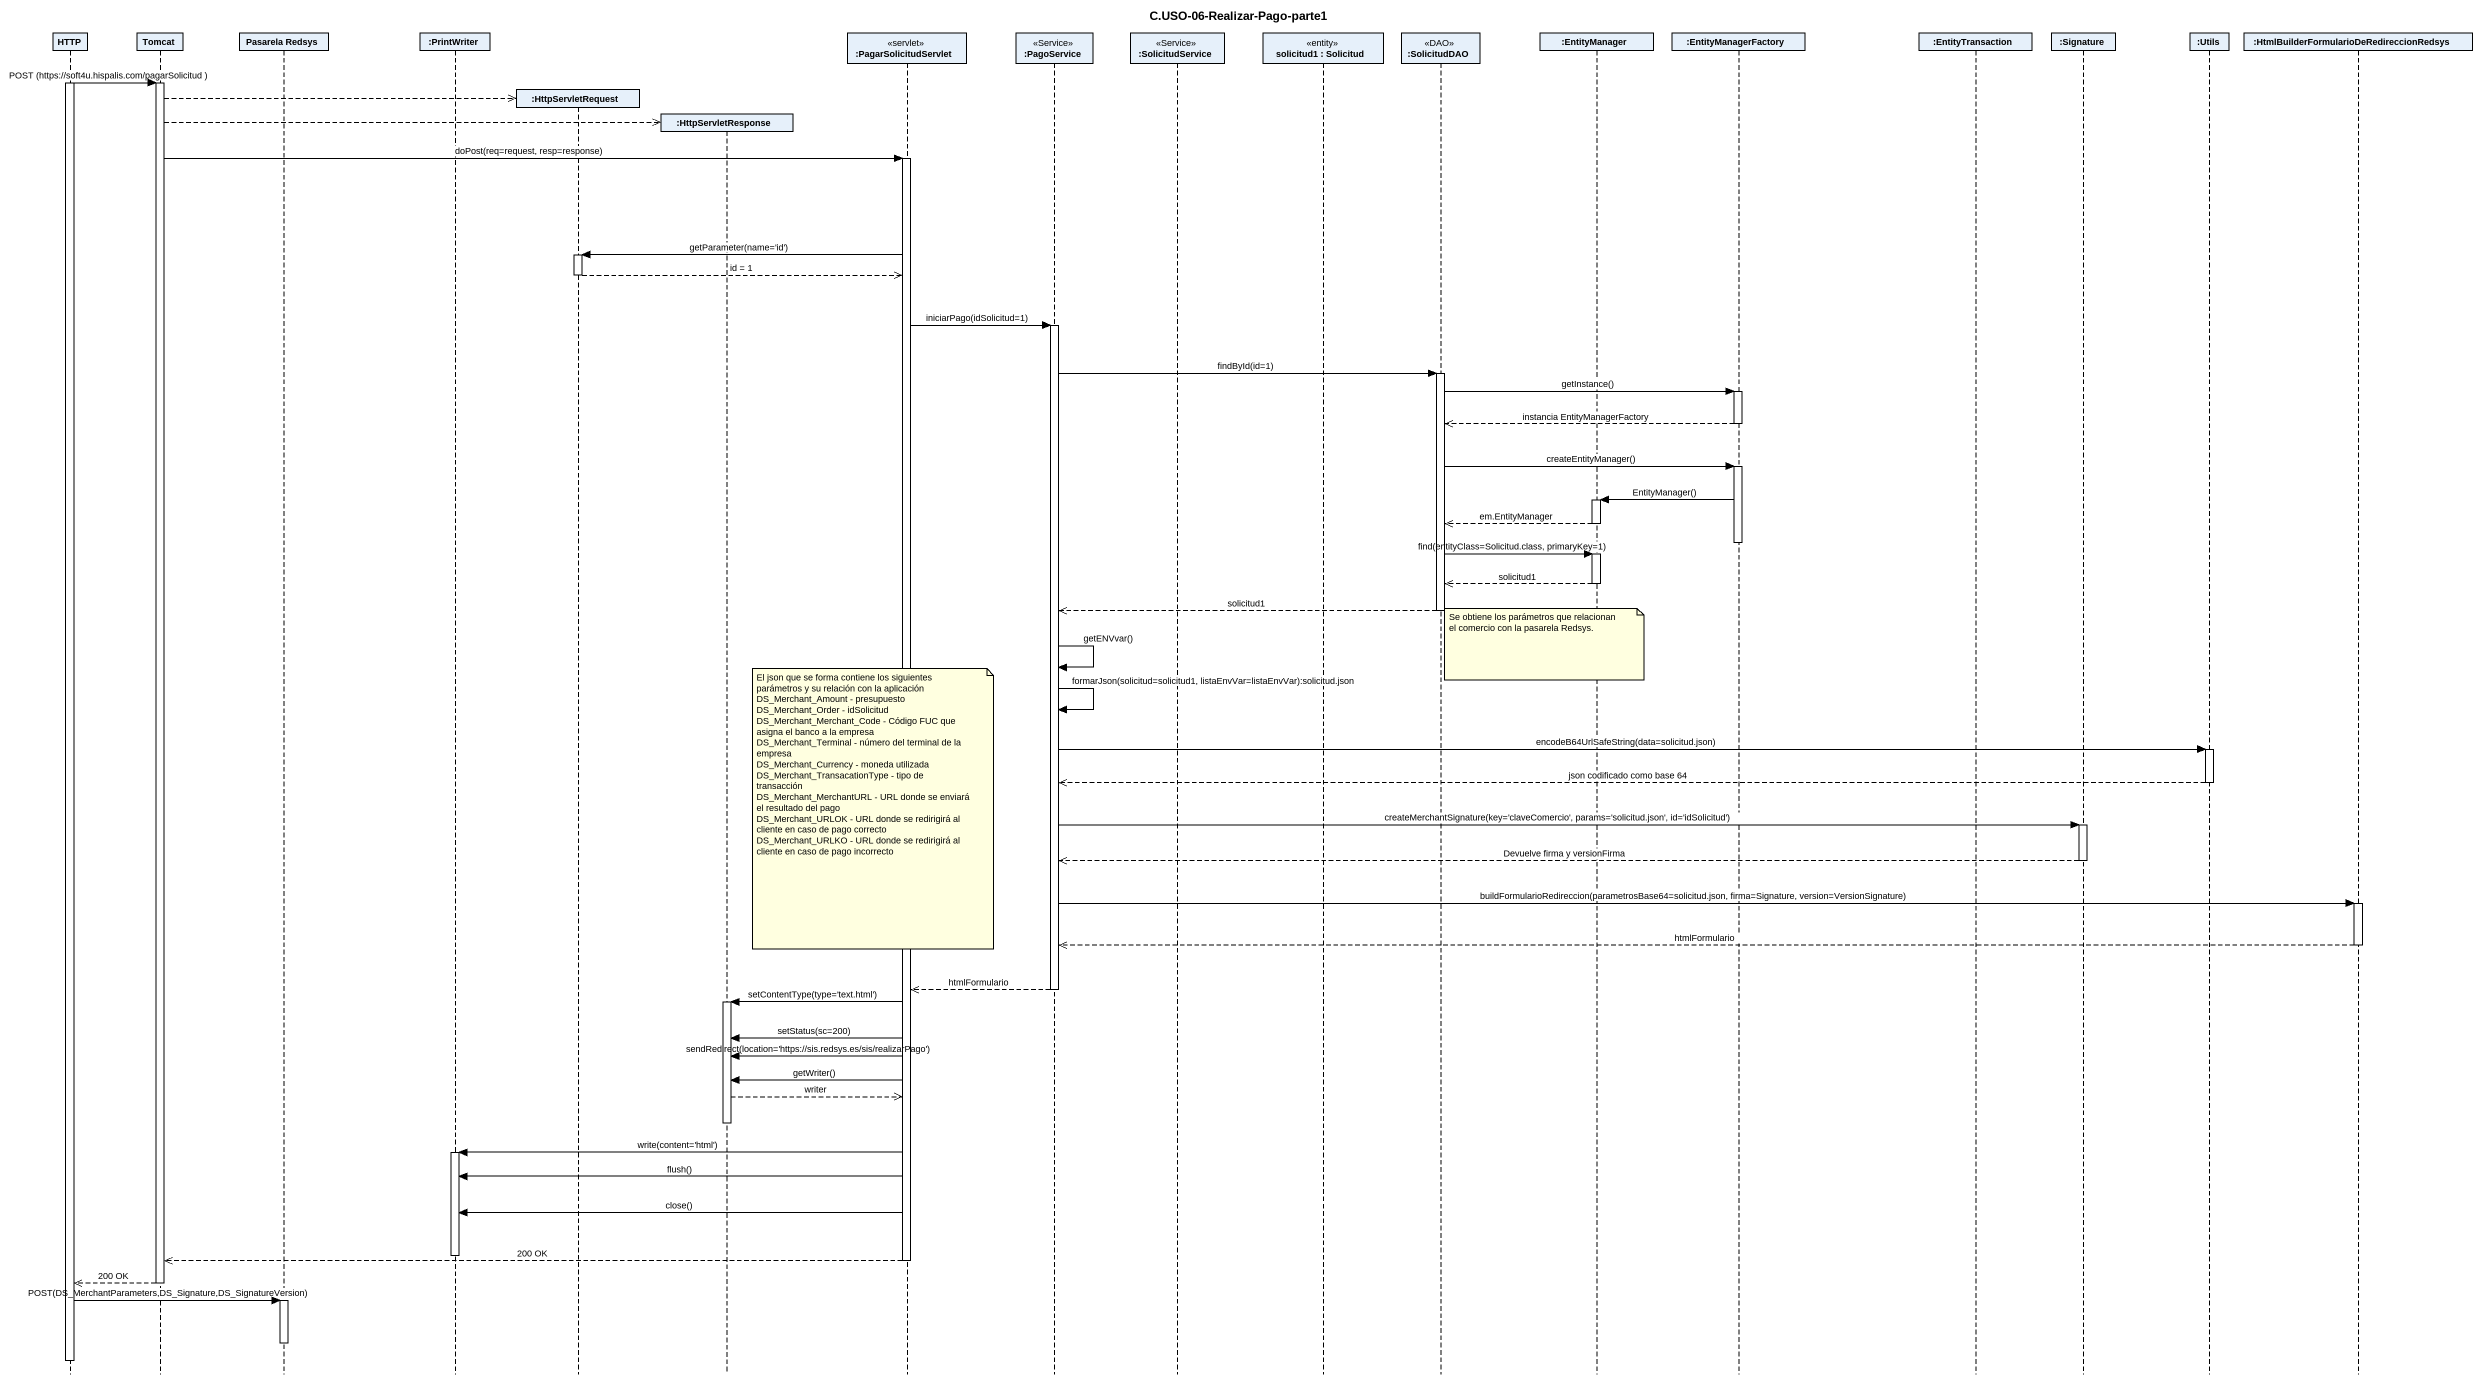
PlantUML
@startuml
title C.USO-06-Realizar-Pago-parte1
hide footbox
participant HTTP
participant Tomcat
participant "Pasarela Redsys" as Pasarela_Redsys
participant ":PrintWriter" as PrintWriter
participant ":HttpServletRequest" as HttpServletRequest
participant ":HttpServletResponse" as HttpServletResponse
participant ":PagarSolicitudServlet" as PagarSolicitudServlet <<servlet>>
participant ":PagoService" as PagoService <<Service>>
participant ":SolicitudService" as SolicitudService <<Service>>
participant "solicitud1 : Solicitud" as solicitud1 <<entity>>
participant ":SolicitudDAO" as SolicitudDAO <<DAO>>
participant ":EntityManager" as EntityManager
participant ":EntityManagerFactory" as EntityManagerFactory
participant ":EntityTransaction" as EntityTransaction
participant ":Signature" as Signature
participant ":Utils" as Utils
participant ":HtmlBuilderFormularioDeRedireccionRedsys" as HtmlBuilderFormularioDeRedir

activate HTTP
HTTP -> Tomcat : POST (https://soft4u.hispalis.com/pagarSolicitud )
activate Tomcat
Tomcat -->> HttpServletRequest **
Tomcat -->> HttpServletResponse **
Tomcat -> PagarSolicitudServlet : doPost(req=request, resp=response)
activate PagarSolicitudServlet
PagarSolicitudServlet -> HttpServletRequest : getParameter(name='id')
activate HttpServletRequest
HttpServletRequest -->> PagarSolicitudServlet : id = 1
deactivate HttpServletRequest
PagarSolicitudServlet -> PagoService : iniciarPago(idSolicitud=1)
activate PagoService
PagoService -> SolicitudDAO : findById(id=1)
activate SolicitudDAO
SolicitudDAO -> EntityManagerFactory : getInstance()
activate EntityManagerFactory
EntityManagerFactory -->> SolicitudDAO : instancia EntityManagerFactory
deactivate EntityManagerFactory
SolicitudDAO -> EntityManagerFactory : createEntityManager()
activate EntityManagerFactory
EntityManagerFactory -> EntityManager : EntityManager()
activate EntityManager
EntityManager -->> SolicitudDAO : em.EntityManager
deactivate EntityManager
deactivate EntityManagerFactory
SolicitudDAO -> EntityManager : find(entityClass=Solicitud.class, primaryKey=1)
activate EntityManager
EntityManager -->> SolicitudDAO : solicitud1
deactivate EntityManager
SolicitudDAO -->> PagoService : solicitud1
deactivate SolicitudDAO
note over EntityManager : Se obtiene los parámetros que relacionan el comercio con la pasarela Redsys.
PagoService -> PagoService : getENVvar()
PagoService -> PagoService : formarJson(solicitud=solicitud1, listaEnvVar=listaEnvVar):solicitud.json
PagoService -> Utils : encodeB64UrlSafeString(data=solicitud.json)
activate Utils
Utils -->> PagoService : json codificado como base 64
deactivate Utils
note over PagarSolicitudServlet
  El json que se forma contiene los siguientes parámetros y su relación con la aplicación
  DS_Merchant_Amount - presupuesto
  DS_Merchant_Order - idSolicitud
  DS_Merchant_Merchant_Code - Código FUC que asigna el banco a la empresa
  DS_Merchant_Terminal - número del terminal de la empresa
  DS_Merchant_Currency - moneda utilizada
  DS_Merchant_TransacationType - tipo de transacción
  DS_Merchant_MerchantURL - URL donde se enviará el resultado del pago
  DS_Merchant_URLOK - URL donde se redirigirá al cliente en caso de pago correcto
  DS_Merchant_URLKO - URL donde se redirigirá al cliente en caso de pago incorrecto
end note
PagoService -> Signature : createMerchantSignature(key='claveComercio', params='solicitud.json', id='idSolicitud')
activate Signature
Signature -->> PagoService : Devuelve firma y versionFirma
deactivate Signature
PagoService -> HtmlBuilderFormularioDeRedir : buildFormularioRedireccion(parametrosBase64=solicitud.json, firma=Signature, version=VersionSignature)
activate HtmlBuilderFormularioDeRedir
HtmlBuilderFormularioDeRedir -->> PagoService : htmlFormulario
deactivate HtmlBuilderFormularioDeRedir
PagoService -->> PagarSolicitudServlet : htmlFormulario
deactivate PagoService
PagarSolicitudServlet -> HttpServletResponse : setContentType(type='text.html')
activate HttpServletResponse
PagarSolicitudServlet -> HttpServletResponse : setStatus(sc=200)
PagarSolicitudServlet -> HttpServletResponse : sendRedirect(location='https://sis.redsys.es/sis/realizarPago')
PagarSolicitudServlet -> HttpServletResponse : getWriter()
HttpServletResponse -->> PagarSolicitudServlet : writer
deactivate HttpServletResponse
PagarSolicitudServlet -> PrintWriter : write(content='html')
activate PrintWriter
PagarSolicitudServlet -> PrintWriter : flush()
PagarSolicitudServlet -> PrintWriter : close()
deactivate PrintWriter
PagarSolicitudServlet -->> Tomcat : 200 OK
deactivate PagarSolicitudServlet
Tomcat -->> HTTP : 200 OK
deactivate Tomcat
HTTP -> Pasarela_Redsys : POST(DS_MerchantParameters,DS_Signature,DS_SignatureVersion)
activate Pasarela_Redsys
deactivate Pasarela_Redsys
deactivate HTTP
@enduml
